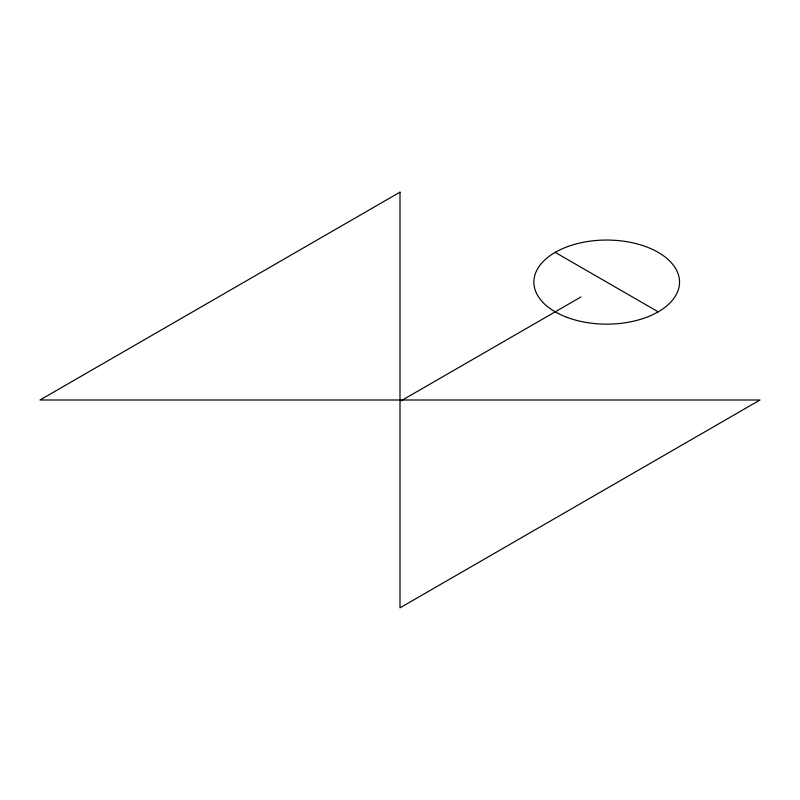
<?xml version="1.0" encoding="UTF-8"?>
<svg xmlns="http://www.w3.org/2000/svg" width="800" height="800" viewBox="0 0 800 800"><rect width="100%" height="100%" fill="white"/><g stroke="black" fill="none" stroke-linecap="round" stroke-linejoin="round"><path stroke-width="1.2" d="M400.94 400.89L580.94 296.97M555.2 252.37L658.19 311.84M400 192.16L40 400L760 400L400 607.84L400 192.16M566.88 317.31A72.83 42.05 0 0 0 679.42 284.41A72.83 42.05 0 0 0 573.79 244.59A72.83 42.05 0 0 0 566.88 317.31"/></g></svg>
